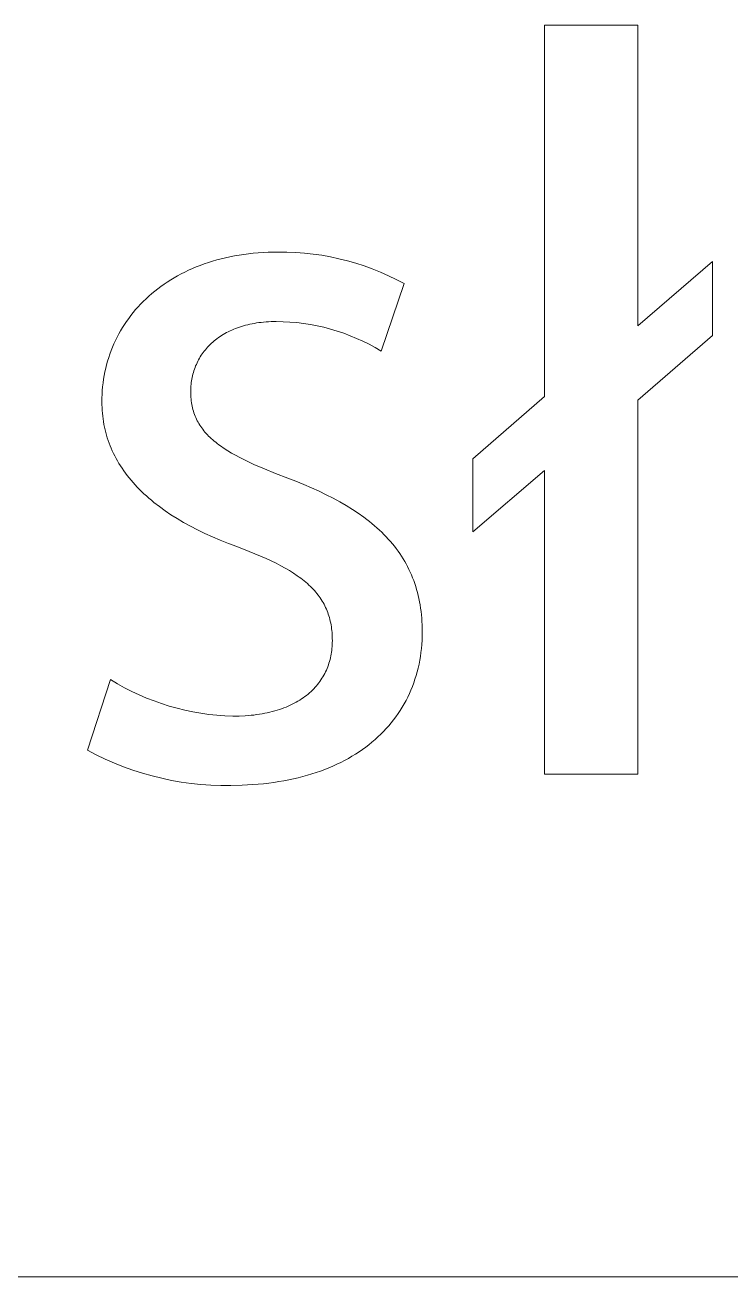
# Model space of a CAD drawing. Header units: millimetres. Extents: x 578 to 4608, y -138 to 2677.
# Drawn here: x 3844.72 to 3871.68, y -138.31 to -90.45 of the extents above; entities that cross this region are included whole.
import ezdxf

# ---------------------------------------------------------------- set-up
doc = ezdxf.new("R2010")
doc.units = ezdxf.units.MM
doc.header["$MEASUREMENT"] = 0
doc.layers.add('Domyślny', color=7, linetype='Continuous', true_color=0x000000)

msp = doc.modelspace()

# ---------------------------------------------------------------- linework, layer by layer
at = {"layer": 'Domyślny', "color": 18, "lineweight": 15, "true_color": 0x000000}
for p, q in [((3864.566, -104.65), (3864.566, -90.452)), ((3864.566, -90.452), (3868.122, -90.452)), ((3868.122, -90.452), (3868.122, -101.953)), ((3851.564, -99.582), (3851.721, -99.528)), ((3851.721, -99.528), (3851.88, -99.478)), ((3851.88, -99.478), (3852.043, -99.431)), ((3852.043, -99.431), (3852.208, -99.388)), ((3852.208, -99.388), (3852.375, -99.347)), ((3852.375, -99.347), (3852.545, -99.31)), ((3852.545, -99.31), (3852.718, -99.276)), ((3852.718, -99.276), (3852.894, -99.245)), ((3852.894, -99.245), (3853.072, -99.218)), ((3853.072, -99.218), (3853.252, -99.195)), ((3853.252, -99.195), (3853.435, -99.174)), ((3853.435, -99.174), (3853.621, -99.158)), ((3853.621, -99.158), (3853.809, -99.145)), ((3853.809, -99.145), (3854, -99.135)), ((3854, -99.135), (3854.193, -99.13)), ((3854.193, -99.13), (3854.389, -99.128)), ((3854.389, -99.128), (3854.723, -99.13)), ((3854.723, -99.13), (3855.057, -99.144)), ((3855.057, -99.144), (3855.39, -99.169)), ((3855.39, -99.169), (3855.722, -99.205)), ((3855.722, -99.205), (3856.052, -99.253)), ((3856.052, -99.253), (3856.381, -99.312)), ((3856.381, -99.312), (3856.707, -99.382)), ((3856.707, -99.382), (3857.031, -99.463)), ((3857.031, -99.463), (3857.352, -99.556)), ((3868.122, -101.953), (3870.981, -99.484)), ((3870.981, -99.484), (3870.981, -102.315)), ((3850.546, -100.037), (3850.683, -99.963)), ((3850.683, -99.963), (3850.822, -99.892)), ((3850.822, -99.892), (3850.965, -99.824)), ((3850.965, -99.824), (3851.111, -99.759)), ((3851.111, -99.759), (3851.259, -99.697)), ((3851.259, -99.697), (3851.41, -99.638)), ((3851.41, -99.638), (3851.564, -99.582)), ((3857.352, -99.556), (3857.669, -99.659)), ((3857.669, -99.659), (3857.983, -99.774)), ((3857.983, -99.774), (3858.293, -99.898)), ((3858.293, -99.898), (3858.598, -100.034)), ((3849.785, -100.534), (3849.904, -100.444)), ((3849.904, -100.444), (3850.027, -100.358)), ((3850.027, -100.358), (3850.152, -100.274)), ((3850.152, -100.274), (3850.28, -100.192)), ((3850.28, -100.192), (3850.411, -100.113)), ((3850.411, -100.113), (3850.546, -100.037)), ((3859.194, -100.336), (3858.321, -102.913)), ((3858.598, -100.034), (3858.898, -100.18)), ((3858.898, -100.18), (3859.194, -100.336)), ((3849.234, -101.015), (3849.338, -100.914)), ((3849.338, -100.914), (3849.445, -100.816)), ((3849.445, -100.816), (3849.556, -100.719)), ((3849.556, -100.719), (3849.669, -100.625)), ((3849.669, -100.625), (3849.785, -100.534)), ((3848.761, -101.552), (3848.849, -101.44)), ((3848.849, -101.44), (3848.941, -101.331)), ((3848.941, -101.331), (3849.035, -101.223)), ((3849.035, -101.223), (3849.133, -101.118)), ((3849.133, -101.118), (3849.234, -101.015)), ((3848.44, -102.017), (3848.516, -101.898)), ((3848.516, -101.898), (3848.594, -101.781)), ((3848.594, -101.781), (3848.676, -101.665)), ((3848.676, -101.665), (3848.761, -101.552)), ((3853.144, -101.927), (3853.065, -101.949)), ((3853.225, -101.906), (3853.144, -101.927)), ((3853.308, -101.887), (3853.225, -101.906)), ((3853.391, -101.87), (3853.308, -101.887)), ((3853.477, -101.854), (3853.391, -101.87)), ((3853.563, -101.84), (3853.477, -101.854)), ((3853.652, -101.827), (3853.563, -101.84)), ((3853.741, -101.816), (3853.652, -101.827)), ((3853.832, -101.807), (3853.741, -101.816)), ((3853.925, -101.799), (3853.832, -101.807)), ((3854.019, -101.793), (3853.925, -101.799)), ((3854.114, -101.789), (3854.019, -101.793)), ((3854.211, -101.786), (3854.114, -101.789)), ((3854.309, -101.785), (3854.211, -101.786)), ((3854.572, -101.79), (3854.309, -101.785)), ((3854.836, -101.804), (3854.572, -101.79)), ((3855.098, -101.826), (3854.836, -101.804)), ((3855.36, -101.858), (3855.098, -101.826)), ((3855.621, -101.899), (3855.36, -101.858)), ((3855.88, -101.948), (3855.621, -101.899)), ((3848.173, -102.511), (3848.234, -102.385)), ((3848.234, -102.385), (3848.3, -102.26)), ((3848.3, -102.26), (3848.368, -102.138)), ((3848.368, -102.138), (3848.44, -102.017)), ((3852.107, -102.399), (3852.05, -102.441)), ((3852.166, -102.359), (3852.107, -102.399)), ((3852.226, -102.319), (3852.166, -102.359)), ((3852.288, -102.281), (3852.226, -102.319)), ((3852.351, -102.244), (3852.288, -102.281)), ((3852.415, -102.209), (3852.351, -102.244)), ((3852.482, -102.175), (3852.415, -102.209)), ((3852.549, -102.142), (3852.482, -102.175)), ((3852.619, -102.11), (3852.549, -102.142)), ((3852.689, -102.08), (3852.619, -102.11)), ((3852.761, -102.051), (3852.689, -102.08)), ((3852.835, -102.023), (3852.761, -102.051)), ((3852.91, -101.997), (3852.835, -102.023)), ((3852.987, -101.972), (3852.91, -101.997)), ((3853.065, -101.949), (3852.987, -101.972)), ((3856.137, -102.006), (3855.88, -101.948)), ((3856.392, -102.073), (3856.137, -102.006)), ((3856.645, -102.149), (3856.392, -102.073)), ((3856.895, -102.233), (3856.645, -102.149)), ((3857.142, -102.326), (3856.895, -102.233)), ((3857.385, -102.427), (3857.142, -102.326)), ((3870.981, -102.315), (3868.122, -104.785)), ((3848.007, -102.898), (3848.059, -102.767)), ((3848.059, -102.767), (3848.114, -102.638)), ((3848.114, -102.638), (3848.173, -102.511)), ((3851.605, -102.863), (3851.564, -102.915)), ((3851.649, -102.812), (3851.605, -102.863)), ((3851.693, -102.762), (3851.649, -102.812)), ((3851.74, -102.713), (3851.693, -102.762)), ((3851.787, -102.665), (3851.74, -102.713)), ((3851.837, -102.618), (3851.787, -102.665)), ((3851.888, -102.572), (3851.837, -102.618)), ((3851.94, -102.527), (3851.888, -102.572)), ((3851.994, -102.483), (3851.94, -102.527)), ((3852.05, -102.441), (3851.994, -102.483)), ((3857.626, -102.536), (3857.385, -102.427)), ((3857.862, -102.654), (3857.626, -102.536)), ((3858.094, -102.779), (3857.862, -102.654)), ((3858.321, -102.913), (3858.094, -102.779)), ((3847.834, -103.435), (3847.872, -103.298)), ((3847.872, -103.298), (3847.914, -103.163)), ((3847.914, -103.163), (3847.959, -103.03)), ((3847.959, -103.03), (3848.007, -102.898)), ((3851.288, -103.362), (3851.261, -103.421)), ((3851.317, -103.303), (3851.288, -103.362)), ((3851.347, -103.245), (3851.317, -103.303)), ((3851.379, -103.188), (3851.347, -103.245)), ((3851.413, -103.132), (3851.379, -103.188)), ((3851.448, -103.076), (3851.413, -103.132)), ((3851.485, -103.022), (3851.448, -103.076)), ((3851.524, -102.968), (3851.485, -103.022)), ((3851.564, -102.915), (3851.524, -102.968)), ((3847.742, -103.85), (3847.769, -103.711)), ((3847.769, -103.711), (3847.8, -103.572)), ((3847.8, -103.572), (3847.834, -103.435)), ((3851.131, -103.792), (3851.115, -103.857)), ((3851.149, -103.729), (3851.131, -103.792)), ((3851.168, -103.666), (3851.149, -103.729)), ((3851.189, -103.604), (3851.168, -103.666)), ((3851.211, -103.542), (3851.189, -103.604)), ((3851.235, -103.482), (3851.211, -103.542)), ((3851.261, -103.421), (3851.235, -103.482)), ((3847.669, -104.421), (3847.681, -104.277)), ((3847.681, -104.277), (3847.698, -104.134)), ((3847.698, -104.134), (3847.718, -103.991)), ((3847.718, -103.991), (3847.742, -103.85)), ((3851.051, -104.32), (3851.048, -104.388)), ((3851.055, -104.252), (3851.051, -104.32)), ((3851.061, -104.185), (3851.055, -104.252)), ((3851.068, -104.118), (3851.061, -104.185)), ((3851.078, -104.052), (3851.068, -104.118)), ((3851.089, -103.986), (3851.078, -104.052)), ((3851.101, -103.921), (3851.089, -103.986)), ((3851.115, -103.857), (3851.101, -103.921)), ((3847.652, -104.858), (3847.654, -104.712)), ((3847.654, -104.712), (3847.659, -104.566)), ((3847.659, -104.566), (3847.669, -104.421)), ((3851.048, -104.388), (3851.047, -104.456)), ((3851.047, -104.456), (3851.048, -104.531)), ((3851.048, -104.531), (3851.051, -104.604)), ((3851.051, -104.604), (3851.055, -104.677)), ((3851.055, -104.677), (3851.061, -104.748)), ((3851.061, -104.748), (3851.069, -104.818)), ((3861.828, -107.039), (3864.566, -104.65)), ((3868.122, -104.785), (3868.122, -119.091)), ((3847.653, -104.968), (3847.652, -104.858)), ((3847.657, -105.076), (3847.653, -104.968)), ((3847.663, -105.184), (3847.657, -105.076)), ((3847.672, -105.292), (3847.663, -105.184)), ((3851.069, -104.818), (3851.078, -104.887)), ((3851.078, -104.887), (3851.089, -104.954)), ((3851.089, -104.954), (3851.102, -105.021)), ((3851.102, -105.021), (3851.117, -105.087)), ((3851.117, -105.087), (3851.133, -105.151)), ((3851.133, -105.151), (3851.151, -105.215)), ((3851.151, -105.215), (3851.171, -105.277)), ((3851.171, -105.277), (3851.192, -105.339)), ((3847.683, -105.398), (3847.672, -105.292)), ((3847.696, -105.504), (3847.683, -105.398)), ((3847.712, -105.61), (3847.696, -105.504)), ((3847.73, -105.715), (3847.712, -105.61)), ((3847.751, -105.819), (3847.73, -105.715)), ((3851.192, -105.339), (3851.216, -105.399)), ((3851.216, -105.399), (3851.241, -105.459)), ((3851.241, -105.459), (3851.268, -105.517)), ((3851.268, -105.517), (3851.296, -105.575)), ((3851.296, -105.575), (3851.327, -105.632)), ((3851.327, -105.632), (3851.359, -105.688)), ((3851.359, -105.688), (3851.393, -105.744)), ((3851.393, -105.744), (3851.429, -105.798)), ((3847.774, -105.923), (3847.751, -105.819)), ((3847.8, -106.026), (3847.774, -105.923)), ((3847.829, -106.128), (3847.8, -106.026)), ((3847.859, -106.229), (3847.829, -106.128)), ((3847.893, -106.33), (3847.859, -106.229)), ((3851.429, -105.798), (3851.466, -105.852)), ((3851.466, -105.852), (3851.506, -105.905)), ((3851.506, -105.905), (3851.547, -105.958)), ((3851.547, -105.958), (3851.59, -106.009)), ((3851.59, -106.009), (3851.635, -106.061)), ((3851.635, -106.061), (3851.682, -106.111)), ((3851.682, -106.111), (3851.73, -106.161)), ((3851.73, -106.161), (3851.781, -106.21)), ((3851.781, -106.21), (3851.833, -106.259)), ((3847.928, -106.431), (3847.893, -106.33)), ((3847.967, -106.53), (3847.928, -106.431)), ((3848.007, -106.629), (3847.967, -106.53)), ((3848.05, -106.727), (3848.007, -106.629)), ((3851.833, -106.259), (3851.887, -106.307)), ((3851.887, -106.307), (3851.943, -106.355)), ((3851.943, -106.355), (3852.001, -106.402)), ((3852.001, -106.402), (3852.061, -106.449)), ((3852.061, -106.449), (3852.122, -106.495)), ((3852.122, -106.495), (3852.186, -106.541)), ((3852.186, -106.541), (3852.319, -106.632)), ((3852.319, -106.632), (3852.459, -106.722)), ((3848.096, -106.825), (3848.05, -106.727)), ((3848.144, -106.922), (3848.096, -106.825)), ((3848.195, -107.018), (3848.144, -106.922)), ((3848.248, -107.113), (3848.195, -107.018)), ((3848.304, -107.208), (3848.248, -107.113)), ((3852.459, -106.722), (3852.607, -106.81)), ((3852.607, -106.81), (3852.762, -106.898)), ((3852.762, -106.898), (3852.926, -106.985)), ((3852.926, -106.985), (3853.097, -107.072)), ((3853.097, -107.072), (3853.463, -107.244)), ((3861.828, -109.817), (3861.828, -107.039)), ((3848.363, -107.302), (3848.304, -107.208)), ((3848.423, -107.395), (3848.363, -107.302)), ((3848.487, -107.487), (3848.423, -107.395)), ((3848.553, -107.579), (3848.487, -107.487)), ((3848.621, -107.67), (3848.553, -107.579)), ((3848.692, -107.76), (3848.621, -107.67)), ((3853.463, -107.244), (3853.86, -107.417)), ((3853.86, -107.417), (3854.29, -107.592)), ((3854.29, -107.592), (3854.751, -107.771)), ((3864.566, -107.482), (3861.828, -109.817)), ((3864.566, -119.091), (3864.566, -107.482)), ((3848.766, -107.849), (3848.692, -107.76)), ((3848.842, -107.938), (3848.766, -107.849)), ((3848.92, -108.026), (3848.842, -107.938)), ((3849.001, -108.113), (3848.92, -108.026)), ((3849.085, -108.199), (3849.001, -108.113)), ((3854.751, -107.771), (3855.065, -107.892)), ((3855.065, -107.892), (3855.369, -108.015)), ((3855.369, -108.015), (3855.663, -108.141)), ((3855.663, -108.141), (3855.947, -108.27)), ((3849.171, -108.285), (3849.085, -108.199)), ((3849.26, -108.369), (3849.171, -108.285)), ((3849.352, -108.453), (3849.26, -108.369)), ((3849.446, -108.536), (3849.352, -108.453)), ((3849.542, -108.618), (3849.446, -108.536)), ((3849.641, -108.7), (3849.542, -108.618)), ((3855.947, -108.27), (3856.222, -108.403)), ((3856.222, -108.403), (3856.487, -108.538)), ((3856.487, -108.538), (3856.742, -108.677)), ((3849.848, -108.86), (3849.641, -108.7)), ((3850.064, -109.017), (3849.848, -108.86)), ((3850.291, -109.17), (3850.064, -109.017)), ((3856.742, -108.677), (3856.987, -108.819)), ((3856.987, -108.819), (3857.223, -108.965)), ((3857.223, -108.965), (3857.448, -109.115)), ((3850.528, -109.32), (3850.291, -109.17)), ((3850.776, -109.466), (3850.528, -109.32)), ((3851.034, -109.609), (3850.776, -109.466)), ((3857.448, -109.115), (3857.664, -109.269)), ((3857.664, -109.269), (3857.768, -109.347)), ((3857.768, -109.347), (3857.87, -109.427)), ((3857.87, -109.427), (3857.969, -109.507)), ((3857.969, -109.507), (3858.066, -109.589)), ((3851.303, -109.748), (3851.034, -109.609)), ((3851.582, -109.884), (3851.303, -109.748)), ((3851.872, -110.015), (3851.582, -109.884)), ((3852.173, -110.143), (3851.872, -110.015)), ((3858.066, -109.589), (3858.16, -109.671)), ((3858.16, -109.671), (3858.252, -109.755)), ((3858.252, -109.755), (3858.342, -109.84)), ((3858.342, -109.84), (3858.428, -109.926)), ((3858.428, -109.926), (3858.513, -110.013)), ((3858.513, -110.013), (3858.595, -110.101)), ((3852.484, -110.268), (3852.173, -110.143)), ((3852.805, -110.388), (3852.484, -110.268)), ((3853.28, -110.569), (3852.805, -110.388)), ((3858.595, -110.101), (3858.674, -110.19)), ((3858.674, -110.19), (3858.751, -110.281)), ((3858.751, -110.281), (3858.826, -110.373)), ((3858.826, -110.373), (3858.898, -110.466)), ((3858.898, -110.466), (3858.967, -110.56)), ((3853.718, -110.75), (3853.28, -110.569)), ((3853.923, -110.841), (3853.718, -110.75)), ((3854.119, -110.932), (3853.923, -110.841)), ((3854.307, -111.025), (3854.119, -110.932)), ((3858.967, -110.56), (3859.034, -110.656)), ((3859.034, -110.656), (3859.098, -110.753)), ((3859.098, -110.753), (3859.16, -110.851)), ((3859.16, -110.851), (3859.22, -110.951)), ((3859.22, -110.951), (3859.277, -111.052)), ((3854.486, -111.118), (3854.307, -111.025)), ((3854.656, -111.212), (3854.486, -111.118)), ((3854.818, -111.307), (3854.656, -111.212)), ((3854.971, -111.403), (3854.818, -111.307)), ((3855.116, -111.501), (3854.971, -111.403)), ((3859.277, -111.052), (3859.331, -111.154)), ((3859.331, -111.154), (3859.383, -111.258)), ((3859.383, -111.258), (3859.433, -111.363)), ((3859.433, -111.363), (3859.48, -111.47)), ((3859.48, -111.47), (3859.524, -111.577)), ((3855.186, -111.551), (3855.116, -111.501)), ((3855.254, -111.6), (3855.186, -111.551)), ((3855.319, -111.651), (3855.254, -111.6)), ((3855.383, -111.701), (3855.319, -111.651)), ((3855.444, -111.753), (3855.383, -111.701)), ((3855.504, -111.804), (3855.444, -111.753)), ((3855.561, -111.857), (3855.504, -111.804)), ((3855.617, -111.909), (3855.561, -111.857)), ((3855.671, -111.963), (3855.617, -111.909)), ((3855.723, -112.016), (3855.671, -111.963)), ((3859.524, -111.577), (3859.566, -111.687)), ((3859.566, -111.687), (3859.605, -111.798)), ((3859.605, -111.798), (3859.642, -111.91)), ((3859.642, -111.91), (3859.676, -112.024)), ((3855.773, -112.071), (3855.723, -112.016)), ((3855.821, -112.126), (3855.773, -112.071)), ((3855.867, -112.181), (3855.821, -112.126)), ((3855.911, -112.238), (3855.867, -112.181)), ((3855.954, -112.295), (3855.911, -112.238)), ((3855.994, -112.352), (3855.954, -112.295)), ((3856.033, -112.411), (3855.994, -112.352)), ((3856.07, -112.469), (3856.033, -112.411)), ((3859.676, -112.024), (3859.708, -112.139)), ((3859.708, -112.139), (3859.737, -112.256)), ((3859.737, -112.256), (3859.764, -112.375)), ((3859.764, -112.375), (3859.788, -112.495)), ((3856.106, -112.529), (3856.07, -112.469)), ((3856.139, -112.59), (3856.106, -112.529)), ((3856.171, -112.651), (3856.139, -112.59)), ((3856.201, -112.713), (3856.171, -112.651)), ((3856.229, -112.776), (3856.201, -112.713)), ((3856.255, -112.839), (3856.229, -112.776)), ((3856.28, -112.904), (3856.255, -112.839)), ((3856.303, -112.969), (3856.28, -112.904)), ((3859.788, -112.495), (3859.81, -112.616)), ((3859.81, -112.616), (3859.829, -112.74)), ((3859.829, -112.74), (3859.846, -112.865)), ((3859.846, -112.865), (3859.86, -112.991)), ((3856.325, -113.035), (3856.303, -112.969)), ((3856.344, -113.102), (3856.325, -113.035)), ((3856.362, -113.17), (3856.344, -113.102)), ((3856.379, -113.239), (3856.362, -113.17)), ((3856.394, -113.309), (3856.379, -113.239)), ((3856.407, -113.38), (3856.394, -113.309)), ((3856.418, -113.452), (3856.407, -113.38)), ((3859.86, -112.991), (3859.871, -113.119)), ((3859.871, -113.119), (3859.88, -113.249)), ((3859.88, -113.249), (3859.886, -113.381)), ((3859.886, -113.381), (3859.89, -113.514)), ((3856.428, -113.525), (3856.418, -113.452)), ((3856.437, -113.599), (3856.428, -113.525)), ((3856.444, -113.674), (3856.437, -113.599)), ((3856.449, -113.75), (3856.444, -113.674)), ((3856.453, -113.827), (3856.449, -113.75)), ((3856.455, -113.905), (3856.453, -113.827)), ((3859.89, -113.809), (3859.884, -113.967)), ((3859.89, -113.514), (3859.892, -113.649)), ((3859.892, -113.649), (3859.89, -113.809)), ((3856.424, -114.425), (3856.434, -114.353)), ((3856.434, -114.353), (3856.442, -114.28)), ((3856.442, -114.28), (3856.448, -114.207)), ((3856.448, -114.207), (3856.452, -114.133)), ((3856.452, -114.133), (3856.455, -114.059)), ((3856.456, -113.984), (3856.455, -113.905)), ((3856.455, -114.059), (3856.456, -113.984)), ((3859.86, -114.279), (3859.843, -114.432)), ((3859.874, -114.124), (3859.86, -114.279)), ((3859.884, -113.967), (3859.874, -114.124)), ((3856.305, -114.911), (3856.327, -114.844)), ((3856.327, -114.844), (3856.348, -114.776)), ((3856.348, -114.776), (3856.367, -114.707)), ((3856.367, -114.707), (3856.384, -114.637)), ((3856.384, -114.637), (3856.399, -114.567)), ((3856.399, -114.567), (3856.412, -114.496)), ((3856.412, -114.496), (3856.424, -114.425)), ((3859.796, -114.735), (3859.767, -114.884)), ((3859.821, -114.584), (3859.796, -114.735)), ((3859.843, -114.432), (3859.821, -114.584)), ((3856.097, -115.361), (3856.132, -115.3)), ((3856.132, -115.3), (3856.165, -115.237)), ((3856.165, -115.237), (3856.197, -115.173)), ((3856.197, -115.173), (3856.227, -115.109)), ((3856.227, -115.109), (3856.255, -115.044)), ((3856.255, -115.044), (3856.281, -114.978)), ((3856.281, -114.978), (3856.305, -114.911)), ((3859.657, -115.319), (3859.613, -115.461)), ((3859.698, -115.176), (3859.657, -115.319)), ((3859.734, -115.031), (3859.698, -115.176)), ((3859.767, -114.884), (3859.734, -115.031)), ((3847.102, -118.172), (3847.987, -115.474)), ((3847.987, -115.474), (3848.252, -115.633)), ((3848.252, -115.633), (3848.522, -115.782)), ((3848.522, -115.782), (3848.796, -115.922)), ((3855.748, -115.821), (3855.798, -115.767)), ((3855.798, -115.767), (3855.846, -115.712)), ((3855.846, -115.712), (3855.893, -115.656)), ((3855.893, -115.656), (3855.937, -115.599)), ((3855.937, -115.599), (3855.98, -115.541)), ((3855.98, -115.541), (3856.021, -115.482)), ((3856.021, -115.482), (3856.06, -115.422)), ((3856.06, -115.422), (3856.097, -115.361)), ((3859.514, -115.739), (3859.459, -115.875)), ((3859.565, -115.601), (3859.514, -115.739)), ((3859.613, -115.461), (3859.565, -115.601)), ((3848.796, -115.922), (3849.075, -116.054)), ((3849.075, -116.054), (3849.358, -116.176)), ((3849.358, -116.176), (3849.645, -116.288)), ((3855.142, -116.298), (3855.211, -116.256)), ((3855.211, -116.256), (3855.278, -116.212)), ((3855.278, -116.212), (3855.344, -116.167)), ((3855.344, -116.167), (3855.407, -116.122)), ((3855.407, -116.122), (3855.469, -116.074)), ((3855.469, -116.074), (3855.528, -116.026)), ((3855.528, -116.026), (3855.586, -115.977)), ((3855.586, -115.977), (3855.642, -115.926)), ((3855.642, -115.926), (3855.696, -115.874)), ((3855.696, -115.874), (3855.748, -115.821)), ((3859.271, -116.271), (3859.201, -116.4)), ((3859.337, -116.141), (3859.271, -116.271)), ((3859.4, -116.009), (3859.337, -116.141)), ((3859.459, -115.875), (3859.4, -116.009)), ((3849.645, -116.288), (3849.936, -116.391)), ((3849.936, -116.391), (3850.229, -116.484)), ((3850.229, -116.484), (3850.526, -116.567)), ((3850.526, -116.567), (3850.826, -116.641)), ((3850.826, -116.641), (3851.127, -116.704)), ((3851.127, -116.704), (3851.431, -116.758)), ((3851.431, -116.758), (3851.736, -116.801)), ((3853.771, -116.779), (3853.872, -116.761)), ((3853.872, -116.761), (3853.97, -116.74)), ((3853.97, -116.74), (3854.067, -116.719)), ((3854.067, -116.719), (3854.161, -116.695)), ((3854.161, -116.695), (3854.254, -116.67)), ((3854.254, -116.67), (3854.344, -116.644)), ((3854.344, -116.644), (3854.433, -116.616)), ((3854.433, -116.616), (3854.519, -116.586)), ((3854.519, -116.586), (3854.604, -116.555)), ((3854.604, -116.555), (3854.686, -116.522)), ((3854.686, -116.522), (3854.767, -116.488)), ((3854.767, -116.488), (3854.846, -116.453)), ((3854.846, -116.453), (3854.923, -116.416)), ((3854.923, -116.416), (3854.998, -116.378)), ((3854.998, -116.378), (3855.071, -116.339)), ((3855.071, -116.339), (3855.142, -116.298)), ((3859.051, -116.65), (3858.97, -116.771)), ((3859.128, -116.526), (3859.051, -116.65)), ((3859.201, -116.4), (3859.128, -116.526)), ((3851.736, -116.801), (3852.042, -116.834)), ((3852.042, -116.834), (3852.35, -116.857)), ((3852.35, -116.857), (3852.658, -116.87)), ((3852.658, -116.87), (3852.897, -116.866)), ((3852.897, -116.866), (3853.127, -116.855)), ((3853.127, -116.855), (3853.35, -116.837)), ((3853.35, -116.837), (3853.458, -116.825)), ((3853.458, -116.825), (3853.565, -116.811)), ((3853.565, -116.811), (3853.669, -116.796)), ((3853.669, -116.796), (3853.771, -116.779)), ((3858.612, -117.237), (3858.514, -117.347)), ((3858.707, -117.124), (3858.612, -117.237)), ((3858.798, -117.009), (3858.707, -117.124)), ((3858.886, -116.891), (3858.798, -117.009)), ((3858.97, -116.771), (3858.886, -116.891)), ((3858.198, -117.665), (3858.086, -117.766)), ((3858.307, -117.562), (3858.198, -117.665)), ((3858.412, -117.456), (3858.307, -117.562)), ((3858.514, -117.347), (3858.412, -117.456)), ((3847.438, -118.349), (3847.102, -118.172)), ((3857.604, -118.145), (3857.475, -118.234)), ((3857.73, -118.054), (3857.604, -118.145)), ((3857.852, -117.961), (3857.73, -118.054)), ((3857.971, -117.865), (3857.852, -117.961)), ((3858.086, -117.766), (3857.971, -117.865)), ((3847.781, -118.514), (3847.438, -118.349)), ((3848.129, -118.667), (3847.781, -118.514)), ((3848.482, -118.807), (3848.129, -118.667)), ((3856.781, -118.635), (3856.632, -118.707)), ((3856.926, -118.56), (3856.781, -118.635)), ((3857.068, -118.483), (3856.926, -118.56)), ((3857.207, -118.403), (3857.068, -118.483)), ((3857.343, -118.319), (3857.207, -118.403)), ((3857.475, -118.234), (3857.343, -118.319)), ((3848.839, -118.936), (3848.482, -118.807)), ((3849.201, -119.052), (3848.839, -118.936)), ((3849.567, -119.155), (3849.201, -119.052)), ((3849.937, -119.245), (3849.567, -119.155)), ((3855.503, -119.13), (3855.329, -119.178)), ((3855.673, -119.079), (3855.503, -119.13)), ((3855.841, -119.024), (3855.673, -119.079)), ((3856.006, -118.967), (3855.841, -119.024)), ((3856.167, -118.906), (3856.006, -118.967)), ((3856.325, -118.843), (3856.167, -118.906)), ((3856.48, -118.777), (3856.325, -118.843)), ((3856.632, -118.707), (3856.48, -118.777)), ((3868.122, -119.091), (3864.566, -119.091)), ((3850.309, -119.323), (3849.937, -119.245)), ((3850.683, -119.388), (3850.309, -119.323)), ((3851.06, -119.439), (3850.683, -119.388)), ((3851.438, -119.478), (3851.06, -119.439)), ((3851.817, -119.503), (3851.438, -119.478)), ((3852.197, -119.515), (3851.817, -119.503)), ((3852.577, -119.514), (3852.197, -119.515)), ((3853.006, -119.507), (3852.577, -119.514)), ((3853.422, -119.486), (3853.006, -119.507)), ((3853.627, -119.47), (3853.422, -119.486)), ((3853.828, -119.451), (3853.627, -119.47)), ((3854.026, -119.428), (3853.828, -119.451)), ((3854.221, -119.402), (3854.026, -119.428)), ((3854.413, -119.373), (3854.221, -119.402)), ((3854.602, -119.34), (3854.413, -119.373)), ((3854.789, -119.305), (3854.602, -119.34)), ((3854.972, -119.266), (3854.789, -119.305)), ((3855.152, -119.224), (3854.972, -119.266)), ((3855.329, -119.178), (3855.152, -119.224)), ((4604.455, -138.305), (578.038, -138.305)), ((4604.455, -138.305), (3085.218, -138.305))]:
    msp.add_line(p, q, dxfattribs=at)

doc.saveas('drawing.dxf')
